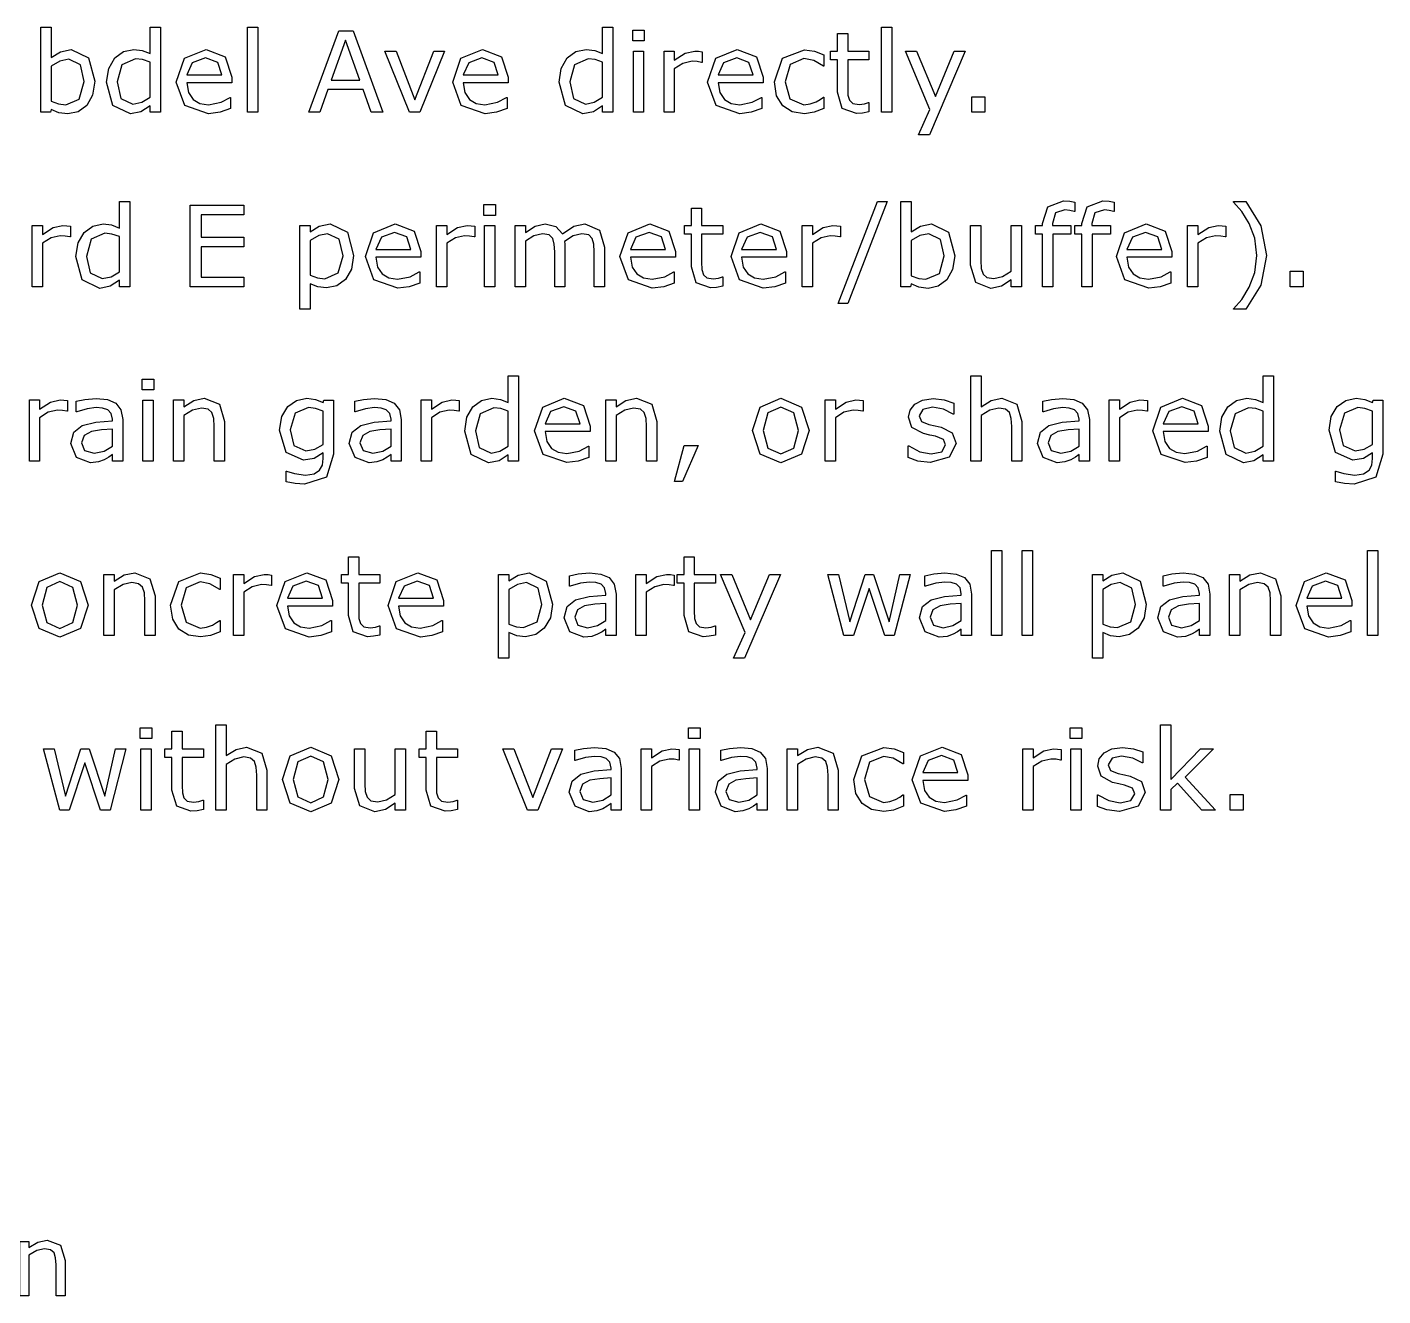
# Model space of a CAD drawing. Header units: inches. Extents: x -33163 to 19162, y -8858 to 30669.
# Drawn here: x 8629 to 9646, y 20227 to 21179 of the extents above; entities that cross this region are included whole.
import ezdxf

# ---------------------------------------------------------------- set-up
doc = ezdxf.new("R2010")
doc.units = ezdxf.units.IN
doc.layers.add('Layer 1', color=7, linetype='Continuous')
doc.layers.add('SOLID-2', color=253, linetype='Continuous')

# ---------------------------------------------------------------- blocks, each defined once
blk = doc.blocks.new('A$C0f725650')
at = {"layer": 'Layer 1', "color": 7}
for points in [[(153.649481, 27.117694), (153.602973, 26.824695), (153.479725, 26.606096), (153.298342, 26.467746), (153.080913, 26.422396), (152.887903, 26.449119), (152.725121, 26.51889), (152.711177, 26.458432), (152.506538, 26.458432), (152.506538, 28.267624), (152.725129, 28.267624), (152.725129, 27.621142), (152.920465, 27.744412), (153.15301, 27.793227), (153.515777, 27.616512), (153.649489, 27.117694), (153.649481, 27.117694)], [(155.043582, 26.458432), (154.824992, 26.458432), (154.824992, 26.594481), (154.628491, 26.467746), (154.406411, 26.422396), (154.036667, 26.601439), (153.900629, 27.097929), (153.947137, 27.392093), (154.075036, 27.611855), (154.258747, 27.746713), (154.477337, 27.793227), (154.658722, 27.771267), (154.824992, 27.704989), (154.824992, 28.267757), (155.043582, 28.267757), (155.043582, 26.458432)], [(157.113219, 26.458432), (156.894629, 26.458432), (156.894629, 28.267624), (157.113219, 28.267624), (157.113219, 26.458432)], [(164.649958, 26.458432), (164.431368, 26.458432), (164.431368, 26.594481), (164.23487, 26.467746), (164.01279, 26.422396), (163.643046, 26.601439), (163.507008, 27.097929), (163.553516, 27.392093), (163.681415, 27.611855), (163.865126, 27.746713), (164.083716, 27.793227), (164.265101, 27.771267), (164.431368, 27.704989), (164.431368, 28.267757), (164.649958, 28.267757), (164.649958, 26.458432)], [(165.315035, 27.974625), (165.068539, 27.974625), (165.068539, 28.201346), (165.315035, 28.201346), (165.315035, 27.974625)], [(170.568207, 26.458406), (170.349616, 26.458406), (170.349616, 28.267598), (170.568207, 28.267598), (170.568207, 26.458406)], [(159.765381, 26.458432), (159.520046, 26.458432), (159.35029, 26.940952), (158.601498, 26.940952), (158.431742, 26.458432), (158.198036, 26.458432), (158.82823, 28.189731), (159.135186, 28.189731), (159.765381, 26.458432)], [(159.279365, 27.138622), (158.975894, 27.988569), (158.671264, 27.138622), (159.279365, 27.138622)], [(170.083353, 26.470047), (169.948476, 26.443325), (169.819416, 26.432741), (169.517108, 26.539712), (169.413627, 26.882718), (169.413627, 27.573385), (169.265961, 27.573385), (169.265961, 27.757085), (169.413627, 27.757085), (169.413627, 28.130306), (169.632218, 28.130306), (169.632218, 27.757085), (170.083353, 27.757085), (170.083353, 27.573385), (169.632218, 27.573385), (169.632218, 26.981539), (169.636874, 26.821096), (169.669431, 26.714125), (169.739194, 26.645519), (169.876393, 26.624617), (169.988016, 26.639698), (170.07173, 26.666447), (170.083345, 26.666447), (170.083353, 26.470047)], [(156.560929, 27.08515), (155.604011, 27.08515), (155.640055, 26.875838), (155.738888, 26.730503), (155.8819, 26.646789), (156.065611, 26.618875), (156.331874, 26.67121), (156.523723, 26.775853), (156.535338, 26.775853), (156.535338, 26.53749), (156.30977, 26.459596), (156.067926, 26.42819), (155.563305, 26.602604), (155.381923, 27.100258), (155.555167, 27.606035), (156.013279, 27.793227), (156.417903, 27.639742), (156.560918, 27.203736), (156.560929, 27.08515)], [(161.075765, 27.757191), (160.550216, 26.458432), (160.330461, 26.458432), (159.808402, 27.757191), (160.045595, 27.757191), (160.447896, 26.723544), (160.846707, 27.757191), (161.075765, 27.757191)], [(162.428006, 27.08515), (161.471089, 27.08515), (161.507133, 26.875838), (161.605963, 26.730503), (161.748978, 26.646789), (161.932688, 26.618875), (162.198949, 26.67121), (162.390798, 26.775853), (162.402413, 26.775853), (162.402413, 26.53749), (162.176846, 26.459596), (161.934998, 26.42819), (161.43038, 26.602604), (161.248995, 27.100258), (161.422242, 27.606035), (161.880351, 27.793227), (162.284978, 27.639742), (162.427993, 27.203736), (162.428006, 27.08515)], [(165.301092, 26.458432), (165.082501, 26.458432), (165.082501, 27.757191), (165.301092, 27.757191), (165.301092, 26.458432)], [(166.544039, 27.518828), (166.532424, 27.518828), (166.437082, 27.535232), (166.328949, 27.541053), (166.133613, 27.495703), (165.952228, 27.38061), (165.952228, 26.4583), (165.733638, 26.4583), (165.733638, 27.757059), (165.952228, 27.757059), (165.952228, 27.565209), (166.181283, 27.712873), (166.38476, 27.757059), (166.467313, 27.753619), (166.544053, 27.7433), (166.544039, 27.518828)], [(167.836982, 27.08515), (166.880065, 27.08515), (166.916109, 26.875838), (167.014939, 26.730503), (167.157954, 26.646789), (167.341662, 26.618875), (167.607925, 26.67121), (167.799774, 26.775853), (167.811416, 26.775853), (167.811416, 26.53749), (167.585848, 26.459596), (167.344001, 26.42819), (166.839383, 26.602604), (166.657998, 27.100258), (166.831244, 27.606035), (167.289354, 27.793227), (167.693981, 27.639742), (167.836996, 27.203736), (167.836982, 27.08515)], [(169.128761, 26.539818), (168.920635, 26.458432), (168.712509, 26.429355), (168.454384, 26.470047), (168.253235, 26.595645), (168.121848, 26.807259), (168.075337, 27.106079), (168.249745, 27.606035), (168.712509, 27.787406), (168.931099, 27.756027), (169.128761, 27.679298), (169.128761, 27.436278), (169.117146, 27.436278), (168.910184, 27.556028), (168.703219, 27.597885), (168.409051, 27.472314), (168.302082, 27.106079), (168.406728, 26.744473), (168.703219, 26.618875), (168.838096, 26.636338), (168.961344, 26.681687), (169.050873, 26.732831), (169.117146, 26.780509), (169.128761, 26.780509), (169.128761, 26.539818)], [(172.123923, 27.757164), (171.365832, 25.979378), (171.132126, 25.979378), (171.37397, 26.521191), (170.85656, 27.757164), (171.093756, 27.757164), (171.492567, 26.794426), (171.894868, 27.757164), (172.123923, 27.757164)], [(153.423916, 27.111873), (153.347176, 27.464192), (153.099516, 27.585106), (152.906506, 27.543249), (152.725121, 27.437442), (152.725121, 26.693303), (152.884413, 26.635174), (153.036731, 26.61877), (153.320432, 26.737382), (153.423916, 27.111767), (153.423916, 27.111873)], [(154.824992, 26.778181), (154.824992, 27.523485), (154.666861, 27.578121), (154.514546, 27.593202), (154.228516, 27.465303), (154.126196, 27.102533), (154.205261, 26.750214), (154.458735, 26.630464), (154.647094, 26.671157), (154.824992, 26.778128), (154.824992, 26.778181)], [(156.348151, 27.252578), (156.260947, 27.518828), (156.001661, 27.61302), (155.721446, 27.509541), (155.604011, 27.252578), (156.348151, 27.252578)], [(162.215229, 27.252578), (162.128025, 27.518828), (161.868739, 27.61302), (161.588521, 27.509541), (161.471089, 27.252578), (162.215229, 27.252578)], [(164.431368, 26.778181), (164.431368, 27.523485), (164.27324, 27.578121), (164.120922, 27.593202), (163.834895, 27.465303), (163.732575, 27.102533), (163.81164, 26.750214), (164.065114, 26.630464), (164.253473, 26.671157), (164.431368, 26.778128), (164.431368, 26.778181)], [(167.624205, 27.252578), (167.537001, 27.518828), (167.277715, 27.61302), (166.997498, 27.509541), (166.880065, 27.252578), (167.624205, 27.252578)], [(172.545991, 26.458406), (172.268099, 26.458406), (172.268099, 26.78977), (172.545991, 26.78977), (172.545991, 26.458406)], [(154.392449, 22.754138), (154.173858, 22.754138), (154.173858, 22.890187), (153.977358, 22.763451), (153.75528, 22.718102), (153.385536, 22.897145), (153.249498, 23.393635), (153.296006, 23.687798), (153.423906, 23.907561), (153.607613, 24.042419), (153.826204, 24.088933), (154.007589, 24.066972), (154.173858, 24.000694), (154.173858, 24.563462), (154.392449, 24.563462), (154.392449, 22.754138)], [(156.817878, 22.754138), (155.677253, 22.754138), (155.677253, 24.485437), (156.817878, 24.485437), (156.817878, 24.280782), (155.907469, 24.280782), (155.907469, 23.806411), (156.817878, 23.806411), (156.817878, 23.601756), (155.907469, 23.601756), (155.907469, 22.958766), (156.817878, 22.958766), (156.817878, 22.754138)], [(162.15592, 24.270331), (161.909421, 24.270331), (161.909421, 24.497052), (162.15592, 24.497052), (162.15592, 24.270331)], [(170.467038, 24.56333), (169.633371, 22.400682), (169.432219, 22.400682), (170.262402, 24.56333), (170.467038, 24.56333)], [(171.906483, 23.413399), (171.859975, 23.1204), (171.736727, 22.901802), (171.555345, 22.763451), (171.337916, 22.718102), (171.144905, 22.744825), (170.982123, 22.814595), (170.968179, 22.754138), (170.76354, 22.754138), (170.76354, 24.56333), (170.982131, 24.56333), (170.982131, 23.916848), (171.177467, 24.040117), (171.410012, 24.088933), (171.772779, 23.912218), (171.906491, 23.413399), (171.906483, 23.413399)], [(174.452838, 24.351717), (174.441223, 24.351717), (174.347044, 24.372619), (174.244725, 24.38426), (174.040086, 24.321475), (173.977298, 24.097082), (173.977298, 24.052897), (174.37146, 24.052897), (174.37146, 23.869197), (173.984275, 23.869197), (173.984275, 22.754138), (173.76566, 22.754138), (173.76566, 23.869197), (173.617994, 23.869197), (173.617994, 24.052897), (173.76566, 24.052897), (173.76566, 24.095918), (173.88077, 24.450538), (174.213306, 24.574945), (174.344695, 24.568066), (174.452827, 24.551662), (174.452838, 24.351717)], [(175.289994, 24.351717), (175.278379, 24.351717), (175.184198, 24.372619), (175.081879, 24.38426), (174.87724, 24.321475), (174.814454, 24.097082), (174.814454, 24.052897), (175.208614, 24.052897), (175.208614, 23.869197), (174.821429, 23.869197), (174.821429, 22.754138), (174.602838, 22.754138), (174.602838, 23.869197), (174.455174, 23.869197), (174.455174, 24.052897), (174.602838, 24.052897), (174.602838, 24.095918), (174.717948, 24.450538), (175.050486, 24.574945), (175.181873, 24.568066), (175.290005, 24.551662), (175.289994, 24.351717)], [(178.518862, 23.41922), (178.404917, 22.790174), (178.085168, 22.27511), (177.818908, 22.27511), (177.818908, 22.286752), (177.997964, 22.483258), (178.157257, 22.741385), (178.271205, 23.055313), (178.314226, 23.419247), (178.271205, 23.782016), (178.157257, 24.097108), (177.997964, 24.355236), (177.818908, 24.551715), (177.818908, 24.563357), (178.085168, 24.563357), (178.404917, 24.048266), (178.518862, 23.419247), (178.518862, 23.41922)], [(166.983536, 22.765753), (166.848659, 22.73903), (166.719598, 22.728447), (166.417291, 22.835418), (166.31381, 23.178423), (166.31381, 23.869091), (166.166143, 23.869091), (166.166143, 24.052791), (166.31381, 24.052791), (166.31381, 24.426012), (166.5324, 24.426012), (166.5324, 24.052791), (166.983536, 24.052791), (166.983536, 23.869091), (166.5324, 23.869091), (166.5324, 23.277245), (166.537057, 23.116802), (166.569614, 23.009831), (166.639377, 22.941225), (166.776576, 22.920323), (166.888198, 22.935404), (166.971912, 22.962153), (166.983528, 22.962153), (166.983536, 22.765753)], [(153.133224, 23.814534), (153.121609, 23.814534), (153.026266, 23.830938), (152.918131, 23.836759), (152.722795, 23.791409), (152.541413, 23.676316), (152.541413, 22.754138), (152.32282, 22.754138), (152.32282, 24.052897), (152.541413, 24.052897), (152.541413, 23.861047), (152.770468, 24.008711), (152.973942, 24.052897), (153.056495, 24.049457), (153.133235, 24.039138), (153.133224, 23.814534)], [(154.173858, 23.073887), (154.173858, 23.81919), (154.015727, 23.873827), (153.863412, 23.888908), (153.577382, 23.761009), (153.475065, 23.398239), (153.554128, 23.04592), (153.807601, 22.92617), (153.995963, 22.966863), (154.173858, 23.073834), (154.173858, 23.073887)], [(159.14564, 23.41922), (159.100296, 23.129687), (158.972396, 22.908787), (158.791011, 22.775067), (158.571259, 22.728553), (158.387549, 22.750513), (158.221279, 22.81912), (158.221279, 22.274978), (158.002689, 22.274978), (158.002689, 24.052764), (158.221279, 24.052764), (158.221279, 23.916716), (158.416616, 24.038821), (158.64916, 24.0888), (159.014253, 23.910921), (159.14564, 23.419088), (159.14564, 23.41922)], [(160.573459, 23.380856), (159.616542, 23.380856), (159.652586, 23.171544), (159.751416, 23.026209), (159.894431, 22.942495), (160.078141, 22.914581), (160.344405, 22.966916), (160.536251, 23.071558), (160.547866, 23.071558), (160.547866, 22.833195), (160.322299, 22.755302), (160.080454, 22.723896), (159.575833, 22.898309), (159.394448, 23.395963), (159.567695, 23.90174), (160.025804, 24.088933), (160.430431, 23.935448), (160.573446, 23.499442), (160.573459, 23.380856)], [(160.360682, 23.548284), (160.273478, 23.814534), (160.014192, 23.908725), (159.733977, 23.805247), (159.616542, 23.548284), (160.360682, 23.548284)], [(161.715249, 23.814534), (161.703634, 23.814534), (161.608291, 23.830938), (161.500159, 23.836759), (161.304822, 23.791409), (161.123437, 23.676316), (161.123437, 22.754138), (160.904847, 22.754138), (160.904847, 24.052897), (161.123437, 24.052897), (161.123437, 23.861047), (161.352492, 24.008711), (161.55597, 24.052897), (161.638522, 24.049457), (161.715262, 24.039138), (161.715249, 23.814534)], [(162.141976, 22.754138), (161.923386, 22.754138), (161.923386, 24.052897), (162.141976, 24.052897), (162.141976, 22.754138)], [(164.469738, 22.754138), (164.251147, 22.754138), (164.251147, 23.493621), (164.242998, 23.655255), (164.211605, 23.779662), (164.134866, 23.855227), (163.990689, 23.880891), (163.806979, 23.834377), (163.623268, 23.71812), (163.629089, 23.655334), (163.63147, 23.585564), (163.63147, 22.754138), (163.412877, 22.754138), (163.412877, 23.493621), (163.404728, 23.656419), (163.373335, 23.780826), (163.296595, 23.855227), (163.152419, 23.880891), (162.972198, 23.836706), (162.793139, 23.723914), (162.793139, 22.754138), (162.574548, 22.754138), (162.574548, 24.052897), (162.793139, 24.052897), (162.793139, 23.908725), (162.996614, 24.041255), (163.214043, 24.088933), (163.438446, 24.033132), (163.57681, 23.878483), (163.818657, 24.038953), (164.052363, 24.088933), (164.367458, 23.958705), (164.469777, 23.597099), (164.469738, 22.754138)], [(165.977784, 23.380856), (165.020867, 23.380856), (165.056911, 23.171544), (165.155743, 23.026209), (165.298756, 22.942495), (165.482466, 22.914581), (165.748729, 22.966916), (165.940576, 23.071558), (165.952191, 23.071558), (165.952191, 22.833195), (165.726623, 22.755302), (165.484779, 22.723896), (164.980158, 22.898309), (164.798773, 23.395963), (164.972019, 23.90174), (165.430132, 24.088933), (165.834756, 23.935448), (165.977771, 23.499442), (165.977784, 23.380856)], [(165.765006, 23.548284), (165.677803, 23.814534), (165.418517, 23.908725), (165.138302, 23.805247), (165.020867, 23.548284), (165.765006, 23.548284)], [(168.334613, 23.380856), (167.377698, 23.380856), (167.413742, 23.171544), (167.512572, 23.026209), (167.655587, 22.942495), (167.839295, 22.914581), (168.105558, 22.966916), (168.297407, 23.071558), (168.309022, 23.071558), (168.309022, 22.833195), (168.083457, 22.755302), (167.84161, 22.723896), (167.336992, 22.898309), (167.155607, 23.395963), (167.328851, 23.90174), (167.786963, 24.088933), (168.19159, 23.935448), (168.334602, 23.499442), (168.334613, 23.380856)], [(168.121838, 23.548284), (168.034634, 23.814534), (167.775345, 23.908725), (167.495131, 23.805247), (167.377698, 23.548284), (168.121838, 23.548284)], [(169.476402, 23.814534), (169.464787, 23.814534), (169.369444, 23.830938), (169.261312, 23.836759), (169.065973, 23.791409), (168.884591, 23.676316), (168.884591, 22.754138), (168.666, 22.754138), (168.666, 24.052897), (168.884591, 24.052897), (168.884591, 23.861047), (169.113646, 24.008711), (169.317121, 24.052897), (169.399676, 24.049457), (169.476413, 24.039138), (169.476402, 23.814534)], [(173.323839, 22.754138), (173.105248, 22.754138), (173.105248, 22.898309), (172.893632, 22.764615), (172.67039, 22.718102), (172.351806, 22.842509), (172.23786, 23.209935), (172.23786, 24.052897), (172.456451, 24.052897), (172.456451, 23.313414), (172.465764, 23.143657), (172.505298, 23.02388), (172.586689, 22.94948), (172.732027, 22.926196), (172.916899, 22.970382), (173.105261, 23.083173), (173.105261, 24.05287), (173.323852, 24.05287), (173.323839, 22.754138)], [(176.515501, 23.380856), (175.558583, 23.380856), (175.594627, 23.171544), (175.693457, 23.026209), (175.836472, 22.942495), (176.020183, 22.914581), (176.286443, 22.966916), (176.478292, 23.071558), (176.489907, 23.071558), (176.489907, 22.833195), (176.26434, 22.755302), (176.022495, 22.723896), (175.517875, 22.898309), (175.33649, 23.395963), (175.509736, 23.90174), (175.967846, 24.088933), (176.372472, 23.935448), (176.515487, 23.499442), (176.515501, 23.380856)], [(176.302723, 23.548284), (176.215519, 23.814534), (175.956233, 23.908725), (175.676016, 23.805247), (175.558583, 23.548284), (176.302723, 23.548284)], [(177.65729, 23.814534), (177.645675, 23.814534), (177.550332, 23.830938), (177.4422, 23.836759), (177.246864, 23.791409), (177.065479, 23.676316), (177.065479, 22.754138), (176.846888, 22.754138), (176.846888, 24.052897), (177.065479, 24.052897), (177.065479, 23.861047), (177.294533, 24.008711), (177.498011, 24.052897), (177.580564, 24.049457), (177.657303, 24.039138), (177.65729, 23.814534)], [(158.920072, 23.413399), (158.839845, 23.764528), (158.593349, 23.880812), (158.403826, 23.840119), (158.221279, 23.733148), (158.221279, 22.997157), (158.380572, 22.940166), (158.532889, 22.925085), (158.817755, 23.048328), (158.920072, 23.413426), (158.920072, 23.413399)], [(171.680918, 23.407579), (171.604179, 23.759897), (171.356518, 23.880812), (171.163508, 23.838955), (170.982123, 23.733148), (170.982123, 22.989008), (171.141415, 22.930879), (171.293733, 22.914475), (171.577435, 23.033088), (171.680918, 23.407473), (171.680918, 23.407579)], [(179.301372, 22.754138), (179.023483, 22.754138), (179.023483, 23.085502), (179.301372, 23.085502), (179.301372, 22.754138)], [(154.901729, 20.566116), (154.655232, 20.566116), (154.655232, 20.792837), (154.901729, 20.792837), (154.901729, 20.566116)], [(162.647766, 19.049923), (162.429176, 19.049923), (162.429176, 19.185972), (162.232675, 19.059236), (162.010598, 19.013887), (161.640853, 19.19293), (161.504815, 19.68942), (161.551324, 19.983584), (161.679223, 20.203346), (161.862931, 20.338204), (162.081524, 20.384718), (162.262907, 20.362493), (162.429176, 20.296215), (162.429176, 20.858983), (162.647766, 20.858983), (162.647766, 19.049923)], [(173.331985, 19.049923), (173.113394, 19.049923), (173.113394, 19.789406), (173.102943, 19.956834), (173.064574, 20.080103), (172.980857, 20.152176), (172.839006, 20.176517), (172.651808, 20.132332), (172.464611, 20.01954), (172.464611, 19.049976), (172.24602, 19.049976), (172.24602, 20.859168), (172.464611, 20.859168), (172.464611, 20.204563), (172.676224, 20.337093), (172.90063, 20.384771), (173.22154, 20.258036), (173.331998, 19.892937), (173.331985, 19.049923)], [(178.671188, 19.049923), (178.452597, 19.049923), (178.452597, 19.185972), (178.256097, 19.059236), (178.034017, 19.013887), (177.664272, 19.19293), (177.528234, 19.68942), (177.574743, 19.983584), (177.702642, 20.203346), (177.886353, 20.338204), (178.104943, 20.384718), (178.286328, 20.362493), (178.452597, 20.296215), (178.452597, 20.858983), (178.671188, 20.858983), (178.671188, 19.049923)], [(153.072775, 20.110319), (153.06116, 20.110319), (152.965817, 20.126723), (152.857685, 20.132544), (152.662348, 20.087194), (152.480963, 19.972101), (152.480963, 19.049976), (152.262373, 19.049976), (152.262373, 20.348735), (152.480963, 20.348735), (152.480963, 20.156885), (152.710018, 20.304549), (152.913496, 20.348735), (152.996048, 20.345295), (153.072788, 20.334712), (153.072775, 20.110319)], [(154.245957, 19.049923), (154.028528, 19.049923), (154.028528, 19.188274), (153.949463, 19.132473), (153.85412, 19.076672), (153.728546, 19.032487), (153.562277, 19.013966), (153.264621, 19.130224), (153.142537, 19.426716), (153.205323, 19.665079), (153.386708, 19.80925), (153.671574, 19.880185), (154.028528, 19.908098), (154.028528, 19.941806), (154.001787, 20.065049), (153.927373, 20.141804), (153.81575, 20.17784), (153.679712, 20.187101), (153.487863, 20.163818), (153.269273, 20.098704), (153.257657, 20.098704), (153.257657, 20.320768), (153.442529, 20.359133), (153.680887, 20.380035), (153.919245, 20.356751), (154.095975, 20.279996), (154.207598, 20.141645), (154.245968, 19.931196), (154.245957, 19.049923)], [(154.887785, 19.049923), (154.669194, 19.049923), (154.669194, 20.348682), (154.887785, 20.348682), (154.887785, 19.049923)], [(156.406296, 19.049923), (156.187705, 19.049923), (156.187705, 19.789406), (156.177228, 19.956834), (156.138858, 20.080103), (156.055141, 20.152176), (155.91329, 20.176517), (155.726092, 20.132332), (155.538895, 20.01954), (155.538895, 19.049976), (155.320304, 19.049976), (155.320304, 20.348735), (155.538895, 20.348735), (155.538895, 20.204563), (155.750508, 20.337093), (155.974914, 20.384771), (156.295824, 20.258036), (156.406282, 19.892937), (156.406296, 19.049923)], [(158.71778, 19.197587), (158.567788, 18.712739), (158.106189, 18.55809), (157.903875, 18.573171), (157.710864, 18.61389), (157.710864, 18.837119), (157.72248, 18.837119), (157.892236, 18.785949), (158.124781, 18.754569), (158.309653, 18.781318), (158.423598, 18.855719), (158.481735, 18.965018), (158.499171, 19.108026), (158.499171, 19.226638), (158.30965, 19.108026), (158.080593, 19.069661), (157.710849, 19.237089), (157.574811, 19.711486), (157.621319, 19.999829), (157.750383, 20.210278), (157.934091, 20.338178), (158.149194, 20.384691), (158.337553, 20.361408), (158.499171, 20.292828), (158.513115, 20.348629), (158.717754, 20.348629), (158.71778, 19.197587)], [(158.499187, 19.406872), (158.499187, 20.114975), (158.336407, 20.170776), (158.18758, 20.188239), (157.903875, 20.067324), (157.800394, 19.716196), (157.877134, 19.384806), (158.131768, 19.272041), (158.322456, 19.308077), (158.499187, 19.406898), (158.499187, 19.406872)], [(160.157225, 19.049923), (159.939796, 19.049923), (159.939796, 19.188274), (159.860731, 19.132473), (159.765389, 19.076672), (159.639815, 19.032487), (159.473546, 19.013966), (159.17589, 19.130224), (159.053806, 19.426716), (159.116591, 19.665079), (159.297976, 19.80925), (159.582842, 19.880185), (159.939796, 19.908098), (159.939796, 19.941806), (159.913052, 20.065049), (159.838638, 20.141804), (159.727019, 20.17784), (159.590981, 20.187101), (159.399132, 20.163818), (159.180541, 20.098704), (159.168926, 20.098704), (159.168926, 20.320768), (159.353801, 20.359133), (159.592155, 20.380035), (159.830513, 20.356751), (160.007246, 20.279996), (160.118869, 20.141645), (160.157239, 19.931196), (160.157225, 19.049923)], [(161.388542, 20.110319), (161.376927, 20.110319), (161.281584, 20.126723), (161.173452, 20.132544), (160.978115, 20.087194), (160.79673, 19.972101), (160.79673, 19.049976), (160.57814, 19.049976), (160.57814, 20.348735), (160.79673, 20.348735), (160.79673, 20.156885), (161.025785, 20.304549), (161.22926, 20.348735), (161.311815, 20.345295), (161.388552, 20.334712), (161.388542, 20.110319)], [(162.429176, 19.369672), (162.429176, 20.114975), (162.271045, 20.169612), (162.11873, 20.184693), (161.832702, 20.056794), (161.730383, 19.694024), (161.809448, 19.341705), (162.062919, 19.221955), (162.251281, 19.262648), (162.429176, 19.369619), (162.429176, 19.369672)], [(164.165115, 19.676641), (163.208198, 19.676641), (163.244242, 19.467329), (163.343072, 19.321994), (163.486087, 19.23828), (163.669798, 19.210366), (163.936058, 19.262701), (164.127907, 19.367343), (164.139522, 19.367343), (164.139522, 19.12898), (163.913955, 19.051087), (163.672107, 19.019681), (163.167489, 19.194094), (162.986104, 19.691749), (163.159351, 20.197525), (163.61746, 20.384718), (164.022087, 20.231233), (164.165102, 19.795227), (164.165115, 19.676641)], [(163.952338, 19.844069), (163.865134, 20.110319), (163.605848, 20.20451), (163.325631, 20.101032), (163.208198, 19.844069), (163.952338, 19.844069)], [(165.582468, 19.049923), (165.363877, 19.049923), (165.363877, 19.789406), (165.3534, 19.956834), (165.31503, 20.080103), (165.231313, 20.152176), (165.089463, 20.176517), (164.902265, 20.132332), (164.715067, 20.01954), (164.715067, 19.049976), (164.496477, 19.049976), (164.496477, 20.348735), (164.715067, 20.348735), (164.715067, 20.204563), (164.926681, 20.337093), (165.151087, 20.384771), (165.471997, 20.258036), (165.582455, 19.892937), (165.582468, 19.049923)], [(168.813661, 19.698707), (168.650882, 19.197587), (168.214862, 19.013887), (167.776517, 19.197587), (167.614899, 19.698707), (167.776517, 20.199854), (168.214862, 20.384718), (168.650882, 20.199854), (168.813661, 19.698707), (168.813661, 19.698707)], [(168.588094, 19.698707), (168.489264, 20.073118), (168.214862, 20.196361), (167.938135, 20.073118), (167.840467, 19.698707), (167.939297, 19.327815), (168.214862, 19.202244), (168.4881, 19.32665), (168.588094, 19.698707), (168.588094, 19.698707)], [(169.962428, 20.110319), (169.950813, 20.110319), (169.85547, 20.126723), (169.747338, 20.132544), (169.552001, 20.087194), (169.370617, 19.972101), (169.370617, 19.049976), (169.152026, 19.049976), (169.152026, 20.348735), (169.370617, 20.348735), (169.370617, 20.156885), (169.599671, 20.304549), (169.803149, 20.348735), (169.885701, 20.345295), (169.962441, 20.334712), (169.962428, 20.110319)], [(171.933235, 19.424308), (171.785569, 19.132473), (171.384432, 19.018517), (171.119333, 19.052251), (170.918181, 19.127816), (170.918181, 19.373164), (170.929796, 19.373164), (171.160015, 19.248757), (171.403021, 19.203408), (171.628589, 19.249921), (171.70998, 19.396421), (171.665797, 19.512679), (171.496038, 19.580121), (171.373954, 19.604463), (171.237916, 19.634678), (170.994908, 19.767234), (170.923983, 19.983504), (170.956538, 20.13466), (171.057696, 20.261396), (171.222801, 20.347438), (171.448368, 20.379982), (171.683236, 20.350931), (171.882062, 20.282324), (171.882062, 20.048618), (171.870447, 20.048618), (171.666972, 20.152096), (171.432104, 20.195118), (171.229791, 20.148604), (171.147239, 20.012582), (171.197234, 19.891641), (171.355365, 19.825389), (171.490239, 19.797476), (171.615812, 19.771811), (171.850683, 19.652061), (171.933235, 19.424149), (171.933235, 19.424308)], [(174.762128, 19.049923), (174.544701, 19.049923), (174.544701, 19.188274), (174.465636, 19.132473), (174.370293, 19.076672), (174.24472, 19.032487), (174.07845, 19.013966), (173.780795, 19.130224), (173.658708, 19.426716), (173.721496, 19.665079), (173.902878, 19.80925), (174.187744, 19.880185), (174.544701, 19.908098), (174.544701, 19.941806), (174.517957, 20.065049), (174.443543, 20.141804), (174.331924, 20.17784), (174.195886, 20.187101), (174.004036, 20.163818), (173.785446, 20.098704), (173.773831, 20.098704), (173.773831, 20.320768), (173.958703, 20.359133), (174.19706, 20.380035), (174.435418, 20.356751), (174.612151, 20.279996), (174.723771, 20.141645), (174.762141, 19.931196), (174.762128, 19.049923)], [(175.993447, 20.110319), (175.981831, 20.110319), (175.886486, 20.126723), (175.778354, 20.132544), (175.583018, 20.087194), (175.401635, 19.972101), (175.401635, 19.049976), (175.183042, 19.049976), (175.183042, 20.348735), (175.401635, 20.348735), (175.401635, 20.156885), (175.63069, 20.304549), (175.834165, 20.348735), (175.916718, 20.345295), (175.993457, 20.334712), (175.993447, 20.110319)], [(177.28639, 19.676641), (176.329472, 19.676641), (176.365516, 19.467329), (176.464349, 19.321994), (176.607361, 19.23828), (176.791072, 19.210366), (177.057335, 19.262701), (177.249184, 19.367343), (177.260799, 19.367343), (177.260799, 19.12898), (177.035232, 19.051087), (176.793387, 19.019681), (176.288766, 19.194094), (176.107384, 19.691749), (176.280628, 20.197525), (176.73874, 20.384718), (177.143364, 20.231233), (177.286379, 19.795227), (177.28639, 19.676641)], [(177.073612, 19.844069), (176.986408, 20.110319), (176.727122, 20.20451), (176.446907, 20.101032), (176.329472, 19.844069), (177.073612, 19.844069)], [(178.452597, 19.369672), (178.452597, 20.114975), (178.294467, 20.169612), (178.142152, 20.184693), (177.856121, 20.056794), (177.753802, 19.694024), (177.832867, 19.341705), (178.08634, 19.221955), (178.2747, 19.262648), (178.452597, 19.369619), (178.452597, 19.369672)], [(180.991972, 19.197587), (180.841983, 18.712739), (180.380384, 18.55809), (180.17807, 18.573171), (179.985059, 18.61389), (179.985059, 18.837119), (179.996675, 18.837119), (180.166431, 18.785949), (180.398976, 18.754569), (180.583848, 18.781318), (180.697796, 18.855719), (180.75593, 18.965018), (180.773366, 19.108026), (180.773366, 19.226638), (180.583843, 19.108026), (180.354788, 19.069661), (179.985044, 19.237089), (179.849006, 19.711486), (179.895514, 19.999829), (180.024575, 20.210278), (180.208286, 20.338178), (180.423389, 20.384691), (180.611748, 20.361408), (180.773366, 20.292828), (180.78731, 20.348629), (180.991949, 20.348629), (180.991972, 19.197587)], [(180.773382, 19.406872), (180.773382, 20.114975), (180.610603, 20.170776), (180.461775, 20.188239), (180.17807, 20.067324), (180.074589, 19.716196), (180.151329, 19.384806), (180.405963, 19.272041), (180.596648, 19.308077), (180.773382, 19.406898), (180.773382, 19.406872)], [(154.028528, 19.369672), (154.028528, 19.731277), (153.792496, 19.713815), (153.578557, 19.68008), (153.426239, 19.596366), (153.368105, 19.441744), (153.435542, 19.273125), (153.641342, 19.217325), (153.851794, 19.26151), (154.028528, 19.369645), (154.028528, 19.369672)], [(159.939796, 19.369672), (159.939796, 19.731277), (159.703764, 19.713815), (159.489825, 19.68008), (159.337508, 19.596366), (159.279373, 19.441744), (159.34681, 19.273125), (159.552611, 19.217325), (159.763063, 19.26151), (159.939796, 19.369645), (159.939796, 19.369672)], [(174.544701, 19.369672), (174.544701, 19.731277), (174.308669, 19.713815), (174.094728, 19.68008), (173.942412, 19.596366), (173.884276, 19.441744), (173.951712, 19.273125), (174.157516, 19.217325), (174.367968, 19.26151), (174.544701, 19.369645), (174.544701, 19.369672)], [(166.456833, 19.381287), (166.128946, 18.619711), (165.959189, 18.619711), (166.161503, 19.381287), (166.456833, 19.381287)], [(159.703746, 15.357429), (159.568869, 15.330706), (159.439809, 15.320123), (159.137501, 15.427094), (159.03402, 15.770099), (159.03402, 16.460767), (158.886354, 16.460767), (158.886354, 16.644467), (159.03402, 16.644467), (159.03402, 17.017688), (159.252611, 17.017688), (159.252611, 16.644467), (159.703746, 16.644467), (159.703746, 16.460767), (159.252611, 16.460767), (159.252611, 15.868921), (159.257267, 15.708478), (159.289824, 15.601507), (159.359587, 15.532901), (159.496786, 15.511999), (159.608409, 15.52708), (159.692123, 15.553829), (159.703738, 15.553829), (159.703746, 15.357429)], [(166.82772, 15.357429), (166.692846, 15.330706), (166.563783, 15.320123), (166.261478, 15.427094), (166.157994, 15.770099), (166.157994, 16.460767), (166.01033, 16.460767), (166.01033, 16.644467), (166.157994, 16.644467), (166.157994, 17.017688), (166.376585, 17.017688), (166.376585, 16.644467), (166.82772, 16.644467), (166.82772, 16.460767), (166.376585, 16.460767), (166.376585, 15.868921), (166.381241, 15.708478), (166.413798, 15.601507), (166.483561, 15.532901), (166.620763, 15.511999), (166.732383, 15.52708), (166.816099, 15.553829), (166.827715, 15.553829), (166.82772, 15.357429)], [(172.902924, 15.345814), (172.684333, 15.345814), (172.684333, 17.155006), (172.902924, 17.155006), (172.902924, 15.345814)], [(173.55637, 15.345814), (173.337779, 15.345814), (173.337779, 17.155006), (173.55637, 17.155006), (173.55637, 15.345814)], [(180.886147, 15.345814), (180.667557, 15.345814), (180.667557, 17.155006), (180.886147, 17.155006), (180.886147, 15.345814)], [(153.508784, 15.994598), (153.346002, 15.493478), (152.909982, 15.309778), (152.471637, 15.493478), (152.310019, 15.994598), (152.471637, 16.495745), (152.909982, 16.680609), (153.346002, 16.495745), (153.508784, 15.994598), (153.508784, 15.994598)], [(153.283216, 15.994598), (153.184384, 16.369009), (152.909982, 16.492252), (152.633255, 16.369009), (152.535587, 15.994598), (152.634419, 15.623706), (152.909982, 15.498134), (153.183222, 15.622541), (153.283216, 15.994598), (153.283216, 15.994598)], [(154.933113, 15.345814), (154.714523, 15.345814), (154.714523, 16.085297), (154.704045, 16.252725), (154.665678, 16.375994), (154.581961, 16.448067), (154.440111, 16.472408), (154.252913, 16.428223), (154.065715, 16.315431), (154.065715, 15.345814), (153.847125, 15.345814), (153.847125, 16.644573), (154.065715, 16.644573), (154.065715, 16.500401), (154.277329, 16.632931), (154.501735, 16.680609), (154.822645, 16.553874), (154.933103, 16.188775), (154.933113, 15.345814)], [(156.314422, 15.4272), (156.106296, 15.345814), (155.898169, 15.316736), (155.640045, 15.357429), (155.438896, 15.483027), (155.307509, 15.69464), (155.261001, 15.99346), (155.435406, 16.493416), (155.898169, 16.674788), (156.11676, 16.643408), (156.314422, 16.566679), (156.314422, 16.32366), (156.302807, 16.32366), (156.095842, 16.44341), (155.888877, 16.485267), (155.594711, 16.359696), (155.48774, 15.99346), (155.592385, 15.631855), (155.888877, 15.506257), (156.023754, 15.52372), (156.147002, 15.569043), (156.236531, 15.620213), (156.302807, 15.667891), (156.314422, 15.667891), (156.314422, 15.4272)], [(157.405052, 16.40621), (157.393436, 16.40621), (157.298091, 16.422614), (157.189959, 16.428435), (156.994622, 16.383085), (156.813238, 16.267992), (156.813238, 15.345814), (156.594647, 15.345814), (156.594647, 16.644573), (156.813238, 16.644573), (156.813238, 16.452723), (157.042295, 16.600387), (157.24577, 16.644573), (157.328322, 16.641133), (157.405062, 16.63055), (157.405052, 16.40621)], [(158.697995, 15.972532), (157.741077, 15.972532), (157.777121, 15.76322), (157.875954, 15.617885), (158.018966, 15.534171), (158.202677, 15.506257), (158.46894, 15.558592), (158.660786, 15.663234), (158.672428, 15.663234), (158.672428, 15.424871), (158.44686, 15.346978), (158.205016, 15.315572), (157.700395, 15.489985), (157.51901, 15.987639), (157.692256, 16.493416), (158.150369, 16.680609), (158.554993, 16.527124), (158.698008, 16.091118), (158.697995, 15.972532)], [(158.485217, 16.13996), (158.398013, 16.40621), (158.138727, 16.500401), (157.858512, 16.396923), (157.741077, 16.13996), (158.485217, 16.13996)], [(161.054823, 15.972532), (160.097908, 15.972532), (160.133953, 15.76322), (160.232782, 15.617885), (160.375797, 15.534171), (160.559505, 15.506257), (160.825768, 15.558592), (161.017618, 15.663234), (161.029233, 15.663234), (161.029233, 15.424871), (160.803668, 15.346978), (160.56182, 15.315572), (160.057202, 15.489985), (159.875818, 15.987639), (160.049061, 16.493416), (160.507173, 16.680609), (160.9118, 16.527124), (161.054813, 16.091118), (161.054823, 15.972532)], [(160.842048, 16.13996), (160.754844, 16.40621), (160.495556, 16.500401), (160.215341, 16.396923), (160.097908, 16.13996), (160.842048, 16.13996)], [(163.366308, 16.010896), (163.320963, 15.721363), (163.193064, 15.500463), (163.011679, 15.366743), (162.791924, 15.320229), (162.608216, 15.342189), (162.441947, 15.410796), (162.441947, 14.866654), (162.223357, 14.866654), (162.223357, 16.64444), (162.441947, 16.64444), (162.441947, 16.508392), (162.637284, 16.630497), (162.869828, 16.680476), (163.234921, 16.502597), (163.366308, 16.010764), (163.366308, 16.010896)], [(163.14074, 16.005075), (163.060513, 16.356204), (162.814017, 16.472488), (162.624494, 16.431795), (162.441947, 16.324824), (162.441947, 15.588833), (162.601239, 15.531842), (162.753555, 15.516761), (163.03842, 15.640004), (163.14074, 16.005102), (163.14074, 16.005075)], [(164.716223, 15.345814), (164.498797, 15.345814), (164.498797, 15.484164), (164.419732, 15.428364), (164.324389, 15.372563), (164.198815, 15.328378), (164.032546, 15.309857), (163.73489, 15.426115), (163.612804, 15.722607), (163.675592, 15.960969), (163.856974, 16.105141), (164.14184, 16.176075), (164.498797, 16.203989), (164.498797, 16.237697), (164.472053, 16.36094), (164.397639, 16.437695), (164.286019, 16.473731), (164.149981, 16.482992), (163.958132, 16.459708), (163.739542, 16.394595), (163.727926, 16.394595), (163.727926, 16.616659), (163.912798, 16.655024), (164.151156, 16.675926), (164.389514, 16.652642), (164.566247, 16.575887), (164.677867, 16.437536), (164.716237, 16.227087), (164.716223, 15.345814)], [(165.947542, 16.40621), (165.935927, 16.40621), (165.840582, 16.422614), (165.73245, 16.428435), (165.537113, 16.383085), (165.355731, 16.267992), (165.355731, 15.345814), (165.137138, 15.345814), (165.137138, 16.644573), (165.355731, 16.644573), (165.355731, 16.452723), (165.584786, 16.600387), (165.788261, 16.644573), (165.870813, 16.641133), (165.947553, 16.63055), (165.947542, 16.40621)], [(168.203216, 16.644573), (167.445124, 14.866786), (167.211418, 14.866786), (167.453263, 15.4086), (166.935852, 16.644573), (167.173048, 16.644573), (167.57186, 15.681834), (167.974161, 16.644573), (168.203216, 16.644573)], [(170.960022, 16.644573), (170.621671, 15.345814), (170.419357, 15.345814), (170.085657, 16.346917), (169.754283, 15.345814), (169.553131, 15.345814), (169.211293, 16.644573), (169.439186, 16.644573), (169.677543, 15.638813), (170.001941, 16.644573), (170.182161, 16.644573), (170.5147, 15.638813), (170.740268, 16.644573), (170.960022, 16.644573)], [(172.261104, 15.345814), (172.043675, 15.345814), (172.043675, 15.484164), (171.964609, 15.428364), (171.869267, 15.372563), (171.743693, 15.328378), (171.577424, 15.309857), (171.279768, 15.426115), (171.157684, 15.722607), (171.22047, 15.960969), (171.401855, 16.105141), (171.686721, 16.176075), (172.043675, 16.203989), (172.043675, 16.237697), (172.016931, 16.36094), (171.942517, 16.437695), (171.830897, 16.473731), (171.694859, 16.482992), (171.50301, 16.459708), (171.28442, 16.394595), (171.272804, 16.394595), (171.272804, 16.616659), (171.457679, 16.655024), (171.696034, 16.675926), (171.934391, 16.652642), (172.111125, 16.575887), (172.222747, 16.437536), (172.261117, 16.227087), (172.261104, 15.345814)], [(175.969012, 16.010896), (175.923665, 15.721363), (175.795766, 15.500463), (175.614381, 15.366743), (175.394629, 15.320229), (175.210919, 15.342189), (175.044649, 15.410796), (175.044649, 14.866654), (174.826059, 14.866654), (174.826059, 16.64444), (175.044649, 16.64444), (175.044649, 16.508392), (175.239988, 16.630497), (175.47253, 16.680476), (175.837623, 16.502597), (175.969012, 16.010764), (175.969012, 16.010896)], [(175.743445, 16.005075), (175.663215, 16.356204), (175.416719, 16.472488), (175.227198, 16.431795), (175.044649, 16.324824), (175.044649, 15.588833), (175.203944, 15.531842), (175.356259, 15.516761), (175.641125, 15.640004), (175.743445, 16.005102), (175.743445, 16.005075)], [(177.318928, 15.345814), (177.101499, 15.345814), (177.101499, 15.484164), (177.022434, 15.428364), (176.927091, 15.372563), (176.801517, 15.328378), (176.635248, 15.309857), (176.337592, 15.426115), (176.215508, 15.722607), (176.278294, 15.960969), (176.459679, 16.105141), (176.744545, 16.176075), (177.101499, 16.203989), (177.101499, 16.237697), (177.074758, 16.36094), (177.000344, 16.437695), (176.888721, 16.473731), (176.752683, 16.482992), (176.560834, 16.459708), (176.342244, 16.394595), (176.330629, 16.394595), (176.330629, 16.616659), (176.515501, 16.655024), (176.753858, 16.675926), (176.992213, 16.652642), (177.168947, 16.575887), (177.280569, 16.437536), (177.318939, 16.227087), (177.318928, 15.345814)], [(178.82581, 15.345814), (178.60722, 15.345814), (178.60722, 16.085297), (178.596769, 16.252725), (178.558399, 16.375994), (178.474682, 16.448067), (178.332831, 16.472408), (178.145634, 16.428223), (177.958436, 16.315431), (177.958436, 15.345814), (177.739845, 15.345814), (177.739845, 16.644573), (177.958436, 16.644573), (177.958436, 16.500401), (178.170049, 16.632931), (178.394455, 16.680609), (178.715365, 16.553874), (178.825823, 16.188775), (178.82581, 15.345814)], [(180.333857, 15.972532), (179.376939, 15.972532), (179.412983, 15.76322), (179.511813, 15.617885), (179.654828, 15.534171), (179.838539, 15.506257), (180.104799, 15.558592), (180.296648, 15.663234), (180.308264, 15.663234), (180.308264, 15.424871), (180.082696, 15.346978), (179.840851, 15.315572), (179.336231, 15.489985), (179.154846, 15.987639), (179.328092, 16.493416), (179.786202, 16.680609), (180.190828, 16.527124), (180.333843, 16.091118), (180.333857, 15.972532)], [(180.121079, 16.13996), (180.033875, 16.40621), (179.774589, 16.500401), (179.494374, 16.396923), (179.376939, 16.13996), (180.121079, 16.13996)], [(164.498797, 15.665563), (164.498797, 16.027168), (164.262765, 16.009706), (164.048823, 15.975971), (163.896508, 15.892257), (163.838371, 15.737635), (163.905808, 15.569016), (164.111611, 15.513216), (164.322063, 15.557401), (164.498797, 15.665536), (164.498797, 15.665563)], [(172.043675, 15.665563), (172.043675, 16.027168), (171.807643, 16.009706), (171.593704, 15.975971), (171.441386, 15.892257), (171.383252, 15.737635), (171.450689, 15.569016), (171.656489, 15.513216), (171.866941, 15.557401), (172.043675, 15.665536), (172.043675, 15.665563)], [(177.101499, 15.665563), (177.101499, 16.027168), (176.865467, 16.009706), (176.651528, 15.975971), (176.49921, 15.892257), (176.441076, 15.737635), (176.508513, 15.569016), (176.714314, 15.513216), (176.924766, 15.557401), (177.101499, 15.665536), (177.101499, 15.665563)], [(154.86338, 13.157766), (154.616881, 13.157766), (154.616881, 13.384487), (154.86338, 13.384487), (154.86338, 13.157766)], [(155.956343, 11.653214), (155.821469, 11.626491), (155.692408, 11.615908), (155.390101, 11.722879), (155.286617, 12.065884), (155.286617, 12.756552), (155.138954, 12.756552), (155.138954, 12.940252), (155.286617, 12.940252), (155.286617, 13.313473), (155.505211, 13.313473), (155.505211, 12.940252), (155.956343, 12.940252), (155.956343, 12.756552), (155.505211, 12.756552), (155.505211, 12.164706), (155.509867, 12.004263), (155.542424, 11.897292), (155.612187, 11.828686), (155.749389, 11.807784), (155.861009, 11.822865), (155.944725, 11.849614), (155.956341, 11.849614), (155.956343, 11.653214)], [(157.306262, 11.641573), (157.087668, 11.641573), (157.087668, 12.381056), (157.077217, 12.548484), (157.038847, 12.671753), (156.955133, 12.743825), (156.81328, 12.768167), (156.626082, 12.723982), (156.438887, 12.61119), (156.438887, 11.641652), (156.220294, 11.641652), (156.220294, 13.450844), (156.438887, 13.450844), (156.438887, 12.796239), (156.6505, 12.928769), (156.874904, 12.976447), (157.195817, 12.849712), (157.306275, 12.484613), (157.306262, 11.641573)], [(161.353683, 11.653214), (161.218806, 11.626491), (161.089745, 11.615908), (160.787438, 11.722879), (160.683957, 12.065884), (160.683957, 12.756552), (160.536291, 12.756552), (160.536291, 12.940252), (160.683957, 12.940252), (160.683957, 13.313473), (160.902548, 13.313473), (160.902548, 12.940252), (161.353683, 12.940252), (161.353683, 12.756552), (160.902548, 12.756552), (160.902548, 12.164706), (160.907204, 12.004263), (160.939761, 11.897292), (161.009524, 11.828686), (161.146723, 11.807784), (161.258346, 11.822865), (161.34206, 11.849614), (161.353675, 11.849614), (161.353683, 11.653214)], [(166.498711, 13.157792), (166.252215, 13.157792), (166.252215, 13.384513), (166.498711, 13.384513), (166.498711, 13.157792)], [(174.601703, 13.157792), (174.355207, 13.157792), (174.355207, 13.384513), (174.601703, 13.384513), (174.601703, 13.157792)], [(177.439909, 11.641599), (177.151553, 11.641599), (176.630655, 12.210161), (176.488804, 12.075304), (176.488804, 11.641652), (176.270214, 11.641652), (176.270214, 13.450844), (176.488804, 13.450844), (176.488804, 12.290436), (177.12016, 12.940411), (177.395726, 12.940411), (176.792273, 12.340442), (177.439909, 11.641599)], [(158.834072, 12.290357), (158.671293, 11.789236), (158.235273, 11.605536), (157.796928, 11.789236), (157.63531, 12.290357), (157.796928, 12.791503), (158.235273, 12.976367), (158.671293, 12.791503), (158.834072, 12.290357), (158.834072, 12.290357)], [(164.826721, 11.641599), (164.609295, 11.641599), (164.609295, 11.77995), (164.530229, 11.724149), (164.434887, 11.668348), (164.309313, 11.624163), (164.143044, 11.605642), (163.845388, 11.7219), (163.723301, 12.018392), (163.78609, 12.256755), (163.967475, 12.400926), (164.25234, 12.471861), (164.609295, 12.499774), (164.609295, 12.533482), (164.582551, 12.656725), (164.508137, 12.73348), (164.396517, 12.769516), (164.260479, 12.778777), (164.06863, 12.755494), (163.850039, 12.69038), (163.838424, 12.69038), (163.838424, 12.912444), (164.023296, 12.950809), (164.261654, 12.971711), (164.500011, 12.948427), (164.676745, 12.871672), (164.788364, 12.733321), (164.826734, 12.522872), (164.826721, 11.641599)], [(167.926536, 11.641599), (167.709109, 11.641599), (167.709109, 11.77995), (167.630044, 11.724149), (167.534702, 11.668348), (167.409128, 11.624163), (167.242859, 11.605642), (166.945203, 11.7219), (166.823116, 12.018392), (166.885904, 12.256755), (167.067289, 12.400926), (167.352155, 12.471861), (167.709109, 12.499774), (167.709109, 12.533482), (167.682365, 12.656725), (167.607951, 12.73348), (167.496332, 12.769516), (167.360294, 12.778777), (167.168445, 12.755494), (166.949854, 12.69038), (166.938239, 12.69038), (166.938239, 12.912444), (167.123111, 12.950809), (167.361469, 12.971711), (167.599826, 12.948427), (167.77656, 12.871672), (167.888179, 12.733321), (167.926549, 12.522872), (167.926536, 11.641599)], [(169.433421, 11.641599), (169.214827, 11.641599), (169.214827, 12.381082), (169.204376, 12.54851), (169.166007, 12.671779), (169.082293, 12.743852), (168.940442, 12.768193), (168.753244, 12.724008), (168.566046, 12.611216), (168.566046, 11.641652), (168.347453, 11.641652), (168.347453, 12.940411), (168.566046, 12.940411), (168.566046, 12.796239), (168.77766, 12.928769), (169.002066, 12.976447), (169.322976, 12.849712), (169.433434, 12.484613), (169.433421, 11.641599)], [(170.814729, 11.722985), (170.606603, 11.641599), (170.398477, 11.612521), (170.140352, 11.653214), (169.939203, 11.778812), (169.807816, 11.990425), (169.761305, 12.289245), (169.935713, 12.789201), (170.398477, 12.970573), (170.617067, 12.939193), (170.814729, 12.862464), (170.814729, 12.619445), (170.803114, 12.619445), (170.596152, 12.739195), (170.389187, 12.781052), (170.095018, 12.655481), (169.98805, 12.289245), (170.092695, 11.92764), (170.389187, 11.802042), (170.524064, 11.819505), (170.647312, 11.864828), (170.736841, 11.915998), (170.803114, 11.963676), (170.814729, 11.963676), (170.814729, 11.722985)], [(172.182086, 12.268317), (171.225169, 12.268317), (171.261213, 12.059005), (171.360043, 11.91367), (171.503058, 11.829956), (171.686768, 11.802042), (171.953031, 11.854377), (172.144878, 11.959019), (172.156493, 11.959019), (172.156493, 11.720656), (171.930925, 11.642763), (171.689081, 11.611357), (171.18446, 11.78577), (171.003075, 12.283425), (171.176321, 12.789201), (171.634431, 12.976394), (172.039058, 12.822909), (172.182073, 12.386903), (172.182086, 12.268317)], [(175.948142, 12.015984), (175.800476, 11.724149), (175.399339, 11.610193), (175.134237, 11.643927), (174.933088, 11.719492), (174.933088, 11.96484), (174.944703, 11.96484), (175.174922, 11.840433), (175.417931, 11.795084), (175.643499, 11.841597), (175.72489, 11.988097), (175.680704, 12.104355), (175.510948, 12.171797), (175.388864, 12.196139), (175.252826, 12.226354), (175.009817, 12.35891), (174.93889, 12.57518), (174.971447, 12.726336), (175.072602, 12.853072), (175.23771, 12.939114), (175.463278, 12.971658), (175.698146, 12.942607), (175.896972, 12.874), (175.896972, 12.640294), (175.885356, 12.640294), (175.681882, 12.743772), (175.447011, 12.786794), (175.244698, 12.74028), (175.162145, 12.604258), (175.212144, 12.483317), (175.370272, 12.417065), (175.505148, 12.389152), (175.630722, 12.363487), (175.86559, 12.243737), (175.948145, 12.015825), (175.948142, 12.015984)], [(154.313412, 12.940331), (153.975061, 11.641573), (153.77275, 11.641573), (153.439048, 12.642675), (153.107673, 11.641573), (152.906524, 11.641573), (152.564685, 12.940331), (152.792579, 12.940331), (153.030934, 11.934572), (153.355334, 12.940331), (153.535554, 12.940331), (153.868093, 11.934572), (154.09366, 12.940331), (154.313412, 12.940331)], [(154.849436, 11.641573), (154.630846, 11.641573), (154.630846, 12.940331), (154.849436, 12.940331), (154.849436, 11.641573)], [(158.608505, 12.290357), (158.509675, 12.664768), (158.235273, 12.788011), (157.958546, 12.664768), (157.860878, 12.290357), (157.959707, 11.919464), (158.235273, 11.793893), (158.508511, 11.9183), (158.608505, 12.290357), (158.608505, 12.290357)], [(160.249099, 11.641573), (160.030509, 11.641573), (160.030509, 11.785744), (159.818895, 11.65205), (159.595653, 11.605536), (159.277069, 11.729943), (159.163121, 12.09737), (159.163121, 12.940331), (159.381711, 12.940331), (159.381711, 12.200848), (159.391025, 12.031092), (159.430556, 11.911315), (159.511947, 11.836914), (159.657288, 11.813631), (159.84216, 11.857816), (160.030519, 11.970608), (160.030519, 12.940305), (160.24911, 12.940305), (160.249099, 11.641573)], [(163.577963, 12.940358), (163.052414, 11.641599), (162.83266, 11.641599), (162.3106, 12.940358), (162.547794, 12.940358), (162.950095, 11.906711), (163.348906, 12.940358), (163.577963, 12.940358)], [(166.05804, 12.701995), (166.046425, 12.701995), (165.951082, 12.718399), (165.842947, 12.72422), (165.647611, 12.67887), (165.466229, 12.563777), (165.466229, 11.641652), (165.247636, 11.641652), (165.247636, 12.940411), (165.466229, 12.940411), (165.466229, 12.748561), (165.695284, 12.896225), (165.898758, 12.940411), (165.981311, 12.936971), (166.058051, 12.926388), (166.05804, 12.701995)], [(166.484767, 11.641599), (166.266174, 11.641599), (166.266174, 12.940358), (166.484767, 12.940358), (166.484767, 11.641599)], [(171.969308, 12.435745), (171.882105, 12.701995), (171.622819, 12.796186), (171.342604, 12.692708), (171.225169, 12.435745), (171.969308, 12.435745)], [(174.161032, 12.701995), (174.149417, 12.701995), (174.054072, 12.718399), (173.945939, 12.72422), (173.750603, 12.67887), (173.569218, 12.563777), (173.569218, 11.641652), (173.350628, 11.641652), (173.350628, 12.940411), (173.569218, 12.940411), (173.569218, 12.748561), (173.798276, 12.896225), (174.00175, 12.940411), (174.084303, 12.936971), (174.161043, 12.926388), (174.161032, 12.701995)], [(174.587759, 11.641599), (174.369169, 11.641599), (174.369169, 12.940358), (174.587759, 12.940358), (174.587759, 11.641599)], [(164.609295, 11.961348), (164.609295, 12.322953), (164.373263, 12.305491), (164.159321, 12.271756), (164.007006, 12.188042), (163.948869, 12.03342), (164.016309, 11.864801), (164.222109, 11.809001), (164.432561, 11.853186), (164.609295, 11.961321), (164.609295, 11.961348)], [(167.709109, 11.961348), (167.709109, 12.322953), (167.473078, 12.305491), (167.259136, 12.271756), (167.106821, 12.188042), (167.048684, 12.03342), (167.116123, 11.864801), (167.321924, 11.809001), (167.532376, 11.853186), (167.709109, 11.961321), (167.709109, 11.961348)], [(178.027082, 11.641599), (177.74919, 11.641599), (177.74919, 11.972963), (178.027082, 11.972963), (178.027082, 11.641599)], [(153.024832, 1.322915), (152.83053, 1.322915), (152.83053, 1.980245), (152.821217, 2.129073), (152.787112, 2.23861), (152.712698, 2.302692), (152.586606, 2.324388), (152.42021, 2.285098), (152.253811, 2.184847), (152.253811, 1.322915), (152.059509, 1.322915), (152.059509, 2.47737), (152.253811, 2.47737), (152.253811, 2.349206), (152.441914, 2.467025), (152.641385, 2.509411), (152.926638, 2.396752), (153.024822, 2.072214), (153.024832, 1.322915)]]:
    blk.add_lwpolyline(points, dxfattribs=at)

msp = doc.modelspace()

# ---------------------------------------------------------------- block references
at = {"layer": 'SOLID-2', "xscale": 35.3548193792485, "yscale": 35.3548193792485, "zscale": 35.3548193792485}
msp.add_blockref('A$C0f725650', (3247.20147, 20180.01122), dxfattribs=at)

doc.saveas('drawing.dxf')
